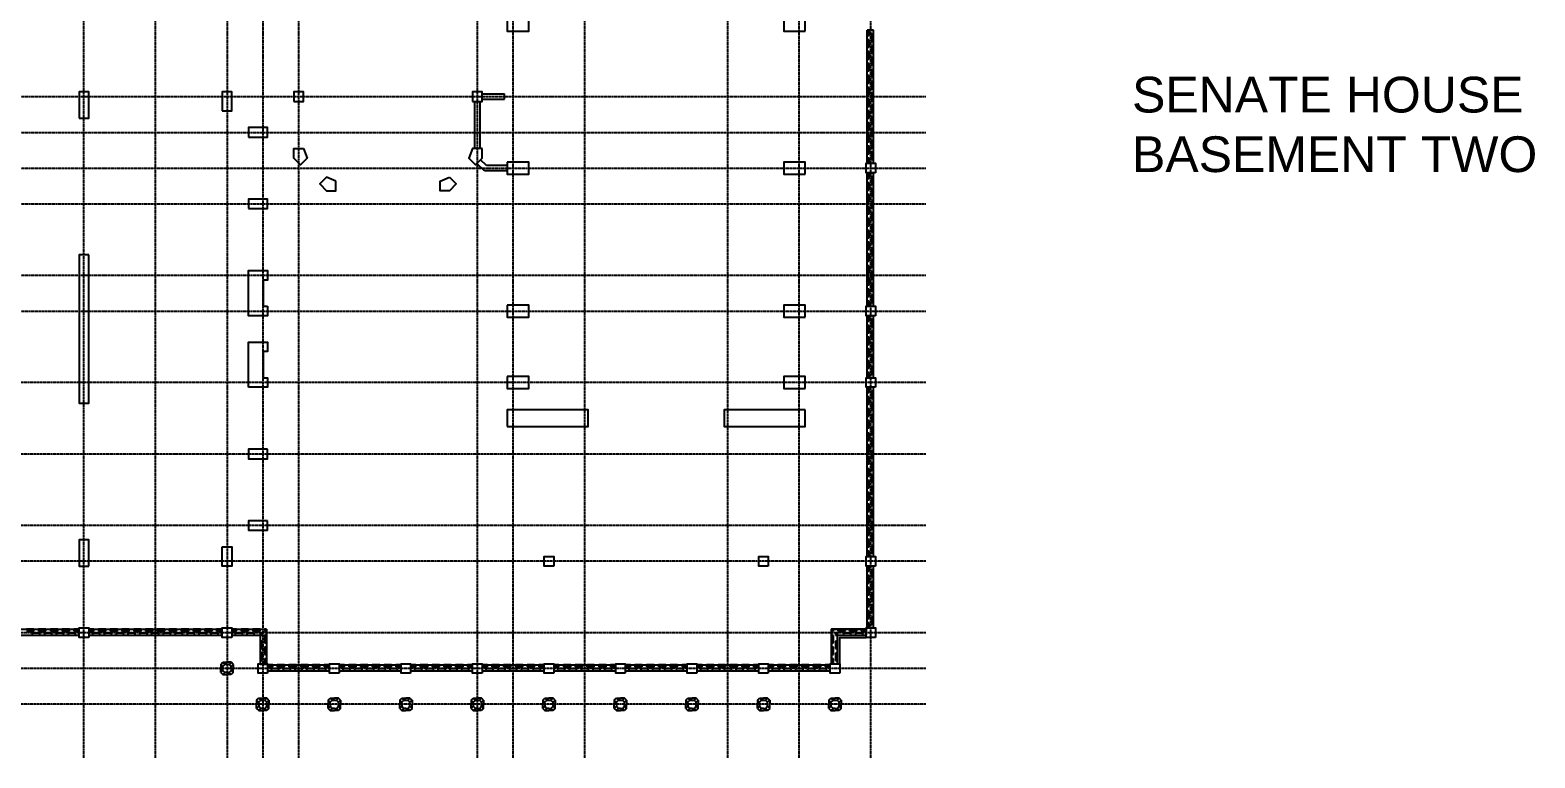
# Model space of a CAD drawing. Header units: millimetres. Extents: x -63457 to 85267, y -25390 to 67826.
# Drawn here: x 13208 to 76315, y -17978 to 12568 of the extents above; entities that cross this region are included whole.
import ezdxf

# ---------------------------------------------------------------- set-up
doc = ezdxf.new("R2010")
doc.units = ezdxf.units.MM
doc.linetypes.add('PCENTRE', pattern=[50.8, 31.75, -6.35, 6.35, -6.35])
for name, color, linetype in [('Boundaries_and_building_grids', 140, 'Continuous'), ('BRICK_WALLS_P4', 1, 'Continuous'), ('COLUMNS_P5', 5, 'Continuous'), ('TEXT', 2, 'Continuous'), ('WA_EXT', 7, 'Continuous')]:
    doc.layers.add(name, color=color, linetype=linetype)
doc.styles.add('Arial1', font='arial.ttf')

msp = doc.modelspace()

# ---------------------------------------------------------------- linework, layer by layer
at = {"layer": 'Boundaries_and_building_grids', "color": 140, "linetype": 'PCENTRE', "lineweight": -3}
for p, q in [((15467, -17978), (15467, 67826)), ((18467, -17978), (18467, 67826)), ((21467, 67826), (21467, -17978)), ((22967, 67826), (22967, -17978)), ((24467, 67826), (24467, -17978)), ((31967, -17978), (31967, 67826)), ((33467, -17978), (33467, 67826)), ((36467, -17978), (36467, 67826)), ((42467, -17978), (42467, 67826)), ((45467, -17978), (45467, 67826)), ((48467, -17978), (48467, 67826)), ((-63457, 9776), (50767, 9776)), ((-52891, 8276), (50767, 8276)), ((-52891, 6776), (50767, 6776)), ((-52891, 5276), (50767, 5276)), ((-52891, 2276), (50767, 2276)), ((-52891, 776), (50767, 776)), ((50767, -2224), (-52891, -2224)), ((50767, -5224), (-52891, -5224)), ((50767, -8224), (-52891, -8224)), ((50767, -9724), (-52891, -9724)), ((50767, -12724), (-52891, -12724)), ((50767, -14224), (-52891, -14224)), ((50767, -15724), (-52891, -15724))]:
    msp.add_line(p, q, dxfattribs=at)
at = {"layer": 'BRICK_WALLS_P4', "linetype": 'Continuous'}
for p, q in [((31857, 7593), (31857, 9576)), ((32077, 7593), (32077, 9576)), ((32167, 9886), (33107, 9886)), ((32167, 9666), (33107, 9666)), ((33107, 9666), (33107, 9886)), ((32261, 6666), (31948, 6973)), ((32351, 6886), (32103, 7129)), ((33217, 6666), (32261, 6666)), ((33217, 6886), (32351, 6886))]:
    msp.add_line(p, q, dxfattribs=at)
at = {"layer": 'COLUMNS_P5', "linetype": 'Continuous'}
for p, q in [((21209, -14052), (21295, -13966)), ((21209, -14052), (21209, -14224)), ((21295, -14138), (21209, -14052)), ((21209, -14397), (21209, -14224)), ((21295, -14310), (21209, -14397)), ((21209, -14397), (21295, -14483)), ((21295, -13966), (21467, -13966)), ((21381, -14052), (21295, -13966)), ((21295, -14138), (21381, -14052)), ((21295, -14224), (21295, -14138)), ((21295, -14310), (21295, -14224)), ((21381, -14397), (21295, -14310)), ((21381, -14397), (21295, -14483)), ((21295, -14483), (21467, -14483)), ((21467, -14052), (21381, -14052)), ((21467, -14397), (21381, -14397)), ((21639, -13966), (21467, -13966)), ((21553, -14052), (21467, -14052)), ((21467, -14397), (21553, -14397)), ((21639, -14483), (21467, -14483)), ((21553, -14052), (21639, -13966)), ((21553, -14052), (21639, -14138)), ((21639, -14310), (21553, -14397)), ((21553, -14397), (21639, -14483)), ((21726, -14052), (21639, -13966)), ((21639, -14138), (21726, -14052)), ((21639, -14224), (21639, -14138)), ((21639, -14224), (21639, -14310)), ((21639, -14310), (21726, -14397)), ((21726, -14397), (21639, -14483)), ((21726, -14052), (21726, -14224)), ((21726, -14397), (21726, -14224)), ((22709, -15552), (22795, -15466)), ((22795, -15638), (22709, -15552)), ((22709, -15552), (22709, -15724)), ((22709, -15897), (22709, -15724)), ((22881, -15552), (22795, -15466)), ((22795, -15466), (22967, -15466)), ((22881, -15552), (22795, -15638)), ((22795, -15724), (22795, -15638)), ((22795, -15724), (22795, -15810)), ((22881, -15552), (22967, -15552)), ((23139, -15466), (22967, -15466)), ((22967, -15552), (23053, -15552)), ((23053, -15552), (23139, -15466)), ((23139, -15638), (23053, -15552)), ((23226, -15552), (23139, -15466)), ((23139, -15638), (23226, -15552)), ((23139, -15724), (23139, -15638)), ((23139, -15810), (23139, -15724)), ((23226, -15552), (23226, -15724)), ((23226, -15897), (23226, -15724)), ((25709, -15552), (25795, -15466)), ((25795, -15638), (25709, -15552)), ((25709, -15552), (25709, -15724)), ((25709, -15897), (25709, -15724)), ((25881, -15552), (25795, -15466)), ((25795, -15466), (25967, -15466)), ((25881, -15552), (25795, -15638)), ((25795, -15724), (25795, -15638)), ((25795, -15724), (25795, -15810)), ((25881, -15552), (25967, -15552)), ((26139, -15466), (25967, -15466)), ((25967, -15552), (26053, -15552)), ((26053, -15552), (26139, -15466)), ((26139, -15638), (26053, -15552)), ((26226, -15552), (26139, -15466)), ((26139, -15638), (26226, -15552)), ((26139, -15724), (26139, -15638)), ((26139, -15810), (26139, -15724)), ((26226, -15552), (26226, -15724)), ((26226, -15897), (26226, -15724)), ((28709, -15552), (28795, -15466)), ((28709, -15552), (28709, -15724)), ((28795, -15638), (28709, -15552)), ((28709, -15897), (28709, -15724)), ((28881, -15552), (28795, -15466)), ((28795, -15466), (28967, -15466)), ((28881, -15552), (28795, -15638)), ((28795, -15724), (28795, -15638)), ((28795, -15724), (28795, -15810)), ((28881, -15552), (28967, -15552)), ((29139, -15466), (28967, -15466)), ((28967, -15552), (29053, -15552)), ((29053, -15552), (29139, -15466)), ((29139, -15638), (29053, -15552)), ((29226, -15552), (29139, -15466)), ((29139, -15638), (29226, -15552)), ((29139, -15724), (29139, -15638)), ((29139, -15810), (29139, -15724)), ((29226, -15552), (29226, -15724)), ((29226, -15897), (29226, -15724)), ((31709, -15552), (31795, -15466)), ((31795, -15638), (31709, -15552)), ((31709, -15552), (31709, -15724)), ((31709, -15897), (31709, -15724)), ((31795, -15466), (31967, -15466)), ((31881, -15552), (31795, -15466)), ((31881, -15552), (31795, -15638)), ((31795, -15724), (31795, -15638)), ((31795, -15724), (31795, -15810)), ((31881, -15552), (31967, -15552)), ((32139, -15466), (31967, -15466)), ((31967, -15552), (32053, -15552)), ((32053, -15552), (32139, -15466)), ((32139, -15638), (32053, -15552)), ((32226, -15552), (32139, -15466)), ((32139, -15638), (32226, -15552)), ((32139, -15724), (32139, -15638)), ((32139, -15810), (32139, -15724)), ((32226, -15552), (32226, -15724)), ((32226, -15897), (32226, -15724)), ((34709, -15552), (34795, -15466)), ((34709, -15552), (34709, -15724)), ((34795, -15638), (34709, -15552)), ((34709, -15897), (34709, -15724)), ((34881, -15552), (34795, -15466)), ((34795, -15466), (34967, -15466)), ((34881, -15552), (34795, -15638)), ((34795, -15724), (34795, -15638)), ((34795, -15724), (34795, -15810)), ((34881, -15552), (34967, -15552)), ((35139, -15466), (34967, -15466)), ((34967, -15552), (35053, -15552)), ((35053, -15552), (35139, -15466)), ((35139, -15638), (35053, -15552)), ((35226, -15552), (35139, -15466)), ((35139, -15638), (35226, -15552)), ((35139, -15724), (35139, -15638)), ((35139, -15810), (35139, -15724)), ((35226, -15552), (35226, -15724)), ((35226, -15897), (35226, -15724)), ((37709, -15552), (37795, -15466)), ((37709, -15552), (37709, -15724)), ((37795, -15638), (37709, -15552)), ((37709, -15897), (37709, -15724)), ((37881, -15552), (37795, -15466)), ((37795, -15466), (37967, -15466)), ((37881, -15552), (37795, -15638)), ((37795, -15724), (37795, -15638)), ((37795, -15724), (37795, -15810)), ((37881, -15552), (37967, -15552)), ((38139, -15466), (37967, -15466)), ((37967, -15552), (38053, -15552)), ((38053, -15552), (38139, -15466)), ((38139, -15638), (38053, -15552)), ((38226, -15552), (38139, -15466)), ((38139, -15638), (38226, -15552)), ((38139, -15724), (38139, -15638)), ((38139, -15810), (38139, -15724)), ((38226, -15552), (38226, -15724)), ((38226, -15897), (38226, -15724)), ((40709, -15552), (40795, -15466)), ((40795, -15638), (40709, -15552)), ((40709, -15552), (40709, -15724)), ((40709, -15897), (40709, -15724)), ((40881, -15552), (40795, -15466)), ((40795, -15466), (40967, -15466)), ((40881, -15552), (40795, -15638)), ((40795, -15724), (40795, -15638)), ((40795, -15724), (40795, -15810)), ((40881, -15552), (40967, -15552)), ((41139, -15466), (40967, -15466)), ((40967, -15552), (41053, -15552)), ((41053, -15552), (41139, -15466)), ((41139, -15638), (41053, -15552)), ((41226, -15552), (41139, -15466)), ((41139, -15638), (41226, -15552)), ((41139, -15724), (41139, -15638)), ((41139, -15810), (41139, -15724)), ((41226, -15552), (41226, -15724)), ((41226, -15897), (41226, -15724)), ((43709, -15552), (43795, -15466)), ((43795, -15638), (43709, -15552)), ((43709, -15552), (43709, -15724)), ((43709, -15897), (43709, -15724)), ((43881, -15552), (43795, -15466)), ((43795, -15466), (43967, -15466)), ((43881, -15552), (43795, -15638)), ((43795, -15724), (43795, -15638)), ((43795, -15724), (43795, -15810)), ((43881, -15552), (43967, -15552)), ((44139, -15466), (43967, -15466)), ((43967, -15552), (44053, -15552)), ((44053, -15552), (44139, -15466)), ((44139, -15638), (44053, -15552)), ((44226, -15552), (44139, -15466)), ((44139, -15638), (44226, -15552)), ((44139, -15724), (44139, -15638)), ((44139, -15810), (44139, -15724)), ((44226, -15552), (44226, -15724)), ((44226, -15897), (44226, -15724)), ((46709, -15552), (46795, -15466)), ((46795, -15638), (46709, -15552)), ((46709, -15552), (46709, -15724)), ((46709, -15897), (46709, -15724)), ((46881, -15552), (46795, -15466)), ((46795, -15466), (46967, -15466)), ((46881, -15552), (46795, -15638)), ((46795, -15724), (46795, -15638)), ((46795, -15724), (46795, -15810)), ((46881, -15552), (46967, -15552)), ((47139, -15466), (46967, -15466)), ((46967, -15552), (47053, -15552)), ((47053, -15552), (47139, -15466)), ((47139, -15638), (47053, -15552)), ((47226, -15552), (47139, -15466)), ((47139, -15638), (47226, -15552)), ((47139, -15724), (47139, -15638)), ((47139, -15810), (47139, -15724)), ((47226, -15552), (47226, -15724)), ((47226, -15897), (47226, -15724)), ((22795, -15810), (22709, -15897)), ((22709, -15897), (22795, -15983)), ((22795, -15810), (22881, -15897)), ((22881, -15897), (22795, -15983)), ((22795, -15983), (22967, -15983)), ((22967, -15897), (22881, -15897)), ((22967, -15897), (23053, -15897)), ((23139, -15983), (22967, -15983)), ((23053, -15897), (23139, -15810)), ((23053, -15897), (23139, -15983)), ((23139, -15810), (23226, -15897)), ((23226, -15897), (23139, -15983)), ((25795, -15810), (25709, -15897)), ((25709, -15897), (25795, -15983)), ((25795, -15810), (25881, -15897)), ((25881, -15897), (25795, -15983)), ((25795, -15983), (25967, -15983)), ((25967, -15897), (25881, -15897)), ((25967, -15897), (26053, -15897)), ((26139, -15983), (25967, -15983)), ((26053, -15897), (26139, -15810)), ((26053, -15897), (26139, -15983)), ((26139, -15810), (26226, -15897)), ((26226, -15897), (26139, -15983)), ((28795, -15810), (28709, -15897)), ((28709, -15897), (28795, -15983)), ((28795, -15810), (28881, -15897)), ((28881, -15897), (28795, -15983)), ((28795, -15983), (28967, -15983)), ((28967, -15897), (28881, -15897)), ((28967, -15897), (29053, -15897)), ((29139, -15983), (28967, -15983)), ((29053, -15897), (29139, -15810)), ((29053, -15897), (29139, -15983)), ((29139, -15810), (29226, -15897)), ((29226, -15897), (29139, -15983)), ((31795, -15810), (31709, -15897)), ((31709, -15897), (31795, -15983)), ((31795, -15810), (31881, -15897)), ((31881, -15897), (31795, -15983)), ((31795, -15983), (31967, -15983)), ((31967, -15897), (31881, -15897)), ((31967, -15897), (32053, -15897)), ((32139, -15983), (31967, -15983)), ((32053, -15897), (32139, -15810)), ((32053, -15897), (32139, -15983)), ((32139, -15810), (32226, -15897)), ((32226, -15897), (32139, -15983)), ((34795, -15810), (34709, -15897)), ((34709, -15897), (34795, -15983)), ((34795, -15810), (34881, -15897)), ((34881, -15897), (34795, -15983)), ((34795, -15983), (34967, -15983)), ((34967, -15897), (34881, -15897)), ((34967, -15897), (35053, -15897)), ((35139, -15983), (34967, -15983)), ((35053, -15897), (35139, -15810)), ((35053, -15897), (35139, -15983)), ((35139, -15810), (35226, -15897)), ((35226, -15897), (35139, -15983)), ((37795, -15810), (37709, -15897)), ((37709, -15897), (37795, -15983)), ((37795, -15810), (37881, -15897)), ((37881, -15897), (37795, -15983)), ((37795, -15983), (37967, -15983)), ((37967, -15897), (37881, -15897)), ((37967, -15897), (38053, -15897)), ((38139, -15983), (37967, -15983)), ((38053, -15897), (38139, -15810)), ((38053, -15897), (38139, -15983)), ((38139, -15810), (38226, -15897)), ((38226, -15897), (38139, -15983)), ((40795, -15810), (40709, -15897)), ((40709, -15897), (40795, -15983)), ((40795, -15810), (40881, -15897)), ((40881, -15897), (40795, -15983)), ((40795, -15983), (40967, -15983)), ((40967, -15897), (40881, -15897)), ((40967, -15897), (41053, -15897)), ((41139, -15983), (40967, -15983)), ((41053, -15897), (41139, -15810)), ((41053, -15897), (41139, -15983)), ((41139, -15810), (41226, -15897)), ((41226, -15897), (41139, -15983)), ((43795, -15810), (43709, -15897)), ((43709, -15897), (43795, -15983)), ((43795, -15810), (43881, -15897)), ((43881, -15897), (43795, -15983)), ((43795, -15983), (43967, -15983)), ((43967, -15897), (43881, -15897)), ((43967, -15897), (44053, -15897)), ((44139, -15983), (43967, -15983)), ((44053, -15897), (44139, -15810)), ((44053, -15897), (44139, -15983)), ((44139, -15810), (44226, -15897)), ((44226, -15897), (44139, -15983)), ((46795, -15810), (46709, -15897)), ((46709, -15897), (46795, -15983)), ((46795, -15810), (46881, -15897)), ((46881, -15897), (46795, -15983)), ((46795, -15983), (46967, -15983)), ((46967, -15897), (46881, -15897)), ((46967, -15897), (47053, -15897)), ((47139, -15983), (46967, -15983)), ((47053, -15897), (47139, -15810)), ((47053, -15897), (47139, -15983)), ((47139, -15810), (47226, -15897)), ((47226, -15897), (47139, -15983))]:
    msp.add_line(p, q, dxfattribs=at)
for points in [[(33217, 13026), (33217, 12526), (34117, 12526), (34117, 13026), (33217, 13026)], [(45717, 12526), (45717, 13026), (44817, 13026), (44817, 12526), (45717, 12526)], [(24267, 9576), (24667, 9576), (24667, 9976), (24267, 9976), (24267, 9576)], [(31767, 9576), (32167, 9576), (32167, 9976), (31767, 9976), (31767, 9576)], [(33217, 7026), (33217, 6526), (34117, 6526), (34117, 7026), (33217, 7026)], [(45717, 6526), (45717, 7026), (44817, 7026), (44817, 6526), (45717, 6526)], [(48667, 6576), (48267, 6576), (48267, 6976), (48667, 6976), (48667, 6576)], [(33217, 1026), (33217, 526), (34117, 526), (34117, 1026), (33217, 1026)], [(45717, 526), (45717, 1026), (44817, 1026), (44817, 526), (45717, 526)], [(48667, 576), (48267, 576), (48267, 976), (48667, 976), (48667, 576)], [(33217, -1974), (33217, -2474), (34117, -2474), (34117, -1974), (33217, -1974)], [(45717, -2474), (45717, -1974), (44817, -1974), (44817, -2474), (45717, -2474)], [(48667, -2424), (48267, -2424), (48267, -2024), (48667, -2024), (48667, -2424)], [(33217, -4074), (36617, -4074), (36617, -3374), (33217, -3374), (33217, -4074)], [(45717, -3374), (42317, -3374), (42317, -4074), (45717, -4074), (45717, -3374)], [(35167, -9924), (34767, -9924), (34767, -9524), (35167, -9524), (35167, -9924)], [(44167, -9924), (43767, -9924), (43767, -9524), (44167, -9524), (44167, -9924)], [(48667, -9924), (48267, -9924), (48267, -9524), (48667, -9524), (48667, -9924)], [(15667, -12924), (15267, -12924), (15267, -12524), (15667, -12524), (15667, -12924)], [(21667, -12924), (21267, -12924), (21267, -12524), (21667, -12524), (21667, -12924)], [(47167, -14024), (47167, -12924), (48267, -12924), (48267, -12574), (46817, -12574), (46817, -14024), (47167, -14024)], [(48667, -12924), (48267, -12924), (48267, -12524), (48667, -12524), (48667, -12924)], [(23167, -14424), (22767, -14424), (22767, -14024), (23167, -14024), (23167, -14424)], [(26167, -14424), (25767, -14424), (25767, -14024), (26167, -14024), (26167, -14424)], [(29167, -14424), (28767, -14424), (28767, -14024), (29167, -14024), (29167, -14424)], [(32167, -14424), (31767, -14424), (31767, -14024), (32167, -14024), (32167, -14424)], [(35167, -14424), (34767, -14424), (34767, -14024), (35167, -14024), (35167, -14424)], [(38167, -14424), (37767, -14424), (37767, -14024), (38167, -14024), (38167, -14424)], [(41167, -14424), (40767, -14424), (40767, -14024), (41167, -14024), (41167, -14424)], [(44167, -14424), (43767, -14424), (43767, -14024), (44167, -14024), (44167, -14424)], [(47167, -14424), (46767, -14424), (46767, -14024), (47167, -14024), (47167, -14424)]]:
    msp.add_lwpolyline(points, dxfattribs=at)
at = {"layer": 'COLUMNS_P5', "linetype": 'Continuous', "lineweight": -3}
for points in [[(15267, 8876), (15667, 8876), (15667, 9976), (15267, 9976)], [(21267, 9176), (21667, 9176), (21667, 9976), (21267, 9976)], [(22367, 8076), (23167, 8076), (23167, 8476), (22367, 8476)], [(24667, 7593), (24833, 7193), (24550, 6910), (24267, 7193), (24267, 7593)], [(32167, 7593), (31767, 7593), (31602, 7193), (31884, 6910), (32167, 7193)], [(26034, 6226), (25634, 6391), (25352, 6109), (25634, 5826), (26034, 5826)], [(30800, 6391), (31083, 6109), (30800, 5826), (30400, 5826), (30400, 6226)], [(22367, 5076), (23167, 5076), (23167, 5476), (22367, 5476)], [(15667, 3136), (15267, 3136), (15267, -3084), (15667, -3084)], [(23167, 976), (23167, 576), (22367, 576), (22367, 2476), (23167, 2476), (23167, 2076), (22987, 2076), (22987, 976)], [(22367, -2424), (22367, -524), (23167, -524), (23167, -924), (22987, -924), (22987, -2024), (23167, -2024), (23167, -2424)], [(23167, -5024), (22367, -5024), (22367, -5424), (23167, -5424)], [(23167, -8024), (22367, -8024), (22367, -8424), (23167, -8424)], [(15667, -9924), (15667, -8824), (15267, -8824), (15267, -9924)], [(21267, -9124), (21667, -9124), (21667, -9924), (21267, -9924)]]:
    msp.add_lwpolyline(points, close=True, dxfattribs=at)
at = {"layer": 'WA_EXT', "linetype": 'Continuous', "lineweight": -3}
for p, q in [((48317, 6976), (48317, 12560)), ((48317, 12560), (48317, 12340)), ((48572, 12560), (48317, 12560)), ((48317, 12340), (48402, 12340)), ((48402, 12156), (48317, 12156)), ((48317, 12156), (48317, 11846)), ((48402, 12340), (48402, 12560)), ((48402, 11846), (48402, 12156)), ((48572, 12403), (48487, 12403)), ((48487, 12403), (48487, 12093)), ((48487, 12093), (48572, 12093)), ((48572, 6976), (48572, 12560)), ((48572, 12093), (48572, 12403)), ((48317, 11846), (48402, 11846)), ((48402, 11662), (48317, 11662)), ((48317, 11662), (48317, 11352)), ((48402, 11352), (48402, 11662)), ((48572, 11909), (48487, 11909)), ((48487, 11909), (48487, 11599)), ((48487, 11599), (48572, 11599)), ((48572, 11415), (48487, 11415)), ((48487, 11415), (48487, 11105)), ((48572, 11599), (48572, 11909)), ((48572, 11105), (48572, 11415)), ((48317, 11352), (48402, 11352)), ((48402, 11168), (48317, 11168)), ((48317, 11168), (48317, 10858)), ((48317, 10858), (48402, 10858)), ((48402, 10858), (48402, 11168)), ((48487, 11105), (48572, 11105)), ((48572, 10903), (48487, 10903)), ((48487, 10903), (48487, 10593)), ((48572, 10593), (48572, 10903)), ((48402, 10656), (48317, 10656)), ((48317, 10656), (48317, 10346)), ((48317, 10346), (48402, 10346)), ((48402, 10162), (48317, 10162)), ((48317, 10162), (48317, 9852)), ((48402, 10346), (48402, 10656)), ((48402, 9852), (48402, 10162)), ((48487, 10593), (48572, 10593)), ((48572, 10409), (48487, 10409)), ((48487, 10409), (48487, 10099)), ((48487, 10099), (48572, 10099)), ((48572, 10099), (48572, 10409)), ((48317, 9852), (48402, 9852)), ((48402, 9668), (48317, 9668)), ((48317, 9668), (48317, 9358)), ((48402, 9358), (48402, 9668)), ((48572, 9915), (48487, 9915)), ((48487, 9915), (48487, 9605)), ((48487, 9605), (48572, 9605)), ((48572, 9605), (48572, 9915)), ((48317, 9358), (48402, 9358)), ((48402, 9174), (48317, 9174)), ((48317, 9174), (48317, 8864)), ((48317, 8864), (48402, 8864)), ((48402, 8864), (48402, 9174)), ((48572, 9421), (48487, 9421)), ((48487, 9421), (48487, 9111)), ((48487, 9111), (48572, 9111)), ((48572, 8927), (48487, 8927)), ((48487, 8927), (48487, 8617)), ((48572, 9111), (48572, 9421)), ((48572, 8617), (48572, 8927)), ((48402, 8678), (48317, 8678)), ((48317, 8678), (48317, 8368)), ((48317, 8368), (48402, 8368)), ((48402, 8368), (48402, 8678)), ((48487, 8617), (48572, 8617)), ((48572, 8431), (48487, 8431)), ((48487, 8431), (48487, 8121)), ((48572, 8121), (48572, 8431)), ((48402, 8184), (48317, 8184)), ((48317, 8184), (48317, 7874)), ((48317, 7874), (48402, 7874)), ((48402, 7690), (48317, 7690)), ((48317, 7690), (48317, 7380)), ((48402, 7874), (48402, 8184)), ((48402, 7380), (48402, 7690)), ((48487, 8121), (48572, 8121)), ((48572, 7937), (48487, 7937)), ((48487, 7937), (48487, 7627)), ((48487, 7627), (48572, 7627)), ((48572, 7627), (48572, 7937)), ((48317, 7380), (48402, 7380)), ((48402, 7196), (48317, 7196)), ((48317, 7196), (48317, 6976)), ((48317, 6976), (48402, 6976)), ((48317, 6976), (48572, 6976)), ((48402, 6976), (48402, 7196)), ((48572, 7443), (48487, 7443)), ((48487, 7443), (48487, 7133)), ((48487, 7133), (48572, 7133)), ((48572, 7133), (48572, 7443)), ((48317, 976), (48317, 6560)), ((48317, 6560), (48317, 6340)), ((48572, 6560), (48317, 6560)), ((48317, 6340), (48402, 6340)), ((48402, 6340), (48402, 6560)), ((48572, 6403), (48487, 6403)), ((48487, 6403), (48487, 6093)), ((48572, 976), (48572, 6560)), ((48572, 6093), (48572, 6403)), ((48402, 6156), (48317, 6156)), ((48317, 6156), (48317, 5846)), ((48317, 5846), (48402, 5846)), ((48402, 5846), (48402, 6156)), ((48487, 6093), (48572, 6093)), ((48572, 5909), (48487, 5909)), ((48487, 5909), (48487, 5599)), ((48572, 5599), (48572, 5909)), ((48402, 5662), (48317, 5662)), ((48317, 5662), (48317, 5352)), ((48317, 5352), (48402, 5352)), ((48402, 5168), (48317, 5168)), ((48317, 5168), (48317, 4858)), ((48402, 5352), (48402, 5662)), ((48402, 4858), (48402, 5168)), ((48487, 5599), (48572, 5599)), ((48572, 5415), (48487, 5415)), ((48487, 5415), (48487, 5105)), ((48487, 5105), (48572, 5105)), ((48572, 5105), (48572, 5415)), ((48317, 4858), (48402, 4858)), ((48402, 4656), (48317, 4656)), ((48317, 4656), (48317, 4346)), ((48402, 4346), (48402, 4656)), ((48572, 4903), (48487, 4903)), ((48487, 4903), (48487, 4593)), ((48487, 4593), (48572, 4593)), ((48572, 4593), (48572, 4903)), ((48317, 4346), (48402, 4346)), ((48402, 4162), (48317, 4162)), ((48317, 4162), (48317, 3852)), ((48317, 3852), (48402, 3852)), ((48402, 3852), (48402, 4162)), ((48572, 4409), (48487, 4409)), ((48487, 4409), (48487, 4099)), ((48487, 4099), (48572, 4099)), ((48572, 3915), (48487, 3915)), ((48487, 3915), (48487, 3605)), ((48572, 4099), (48572, 4409)), ((48572, 3605), (48572, 3915)), ((48402, 3668), (48317, 3668)), ((48317, 3668), (48317, 3358)), ((48317, 3358), (48402, 3358)), ((48402, 3174), (48317, 3174)), ((48317, 3174), (48317, 2864)), ((48402, 3358), (48402, 3668)), ((48402, 2864), (48402, 3174)), ((48487, 3605), (48572, 3605)), ((48572, 3421), (48487, 3421)), ((48487, 3421), (48487, 3111)), ((48572, 3111), (48572, 3421)), ((48317, 2864), (48402, 2864)), ((48402, 2678), (48317, 2678)), ((48317, 2678), (48317, 2368)), ((48402, 2368), (48402, 2678)), ((48487, 3111), (48572, 3111)), ((48572, 2927), (48487, 2927)), ((48487, 2927), (48487, 2617)), ((48487, 2617), (48572, 2617)), ((48572, 2617), (48572, 2927)), ((48317, 2368), (48402, 2368)), ((48402, 2184), (48317, 2184)), ((48317, 2184), (48317, 1874)), ((48402, 1874), (48402, 2184)), ((48572, 2431), (48487, 2431)), ((48487, 2431), (48487, 2121)), ((48487, 2121), (48572, 2121)), ((48572, 1937), (48487, 1937)), ((48487, 1937), (48487, 1627)), ((48572, 2121), (48572, 2431)), ((48572, 1627), (48572, 1937)), ((48317, 1874), (48402, 1874)), ((48402, 1690), (48317, 1690)), ((48317, 1690), (48317, 1380)), ((48317, 1380), (48402, 1380)), ((48402, 1380), (48402, 1690)), ((48487, 1627), (48572, 1627)), ((48572, 1443), (48487, 1443)), ((48487, 1443), (48487, 1133)), ((48572, 1133), (48572, 1443)), ((48402, 1196), (48317, 1196)), ((48317, 1196), (48317, 976)), ((48317, 976), (48402, 976)), ((48317, 976), (48572, 976)), ((48402, 976), (48402, 1196)), ((48487, 1133), (48572, 1133)), ((48402, 576), (48317, 576)), ((48317, 576), (48317, 356)), ((48317, -2024), (48317, 576)), ((48572, 576), (48317, 576)), ((48317, 356), (48402, 356)), ((48402, 172), (48317, 172)), ((48317, 172), (48317, -138)), ((48402, 356), (48402, 576)), ((48402, -138), (48402, 172)), ((48572, 419), (48487, 419)), ((48487, 419), (48487, 109)), ((48487, 109), (48572, 109)), ((48572, -2024), (48572, 576)), ((48572, 109), (48572, 419)), ((48317, -138), (48402, -138)), ((48402, -322), (48317, -322)), ((48317, -322), (48317, -632)), ((48402, -632), (48402, -322)), ((48572, -75), (48487, -75)), ((48487, -75), (48487, -385)), ((48487, -385), (48572, -385)), ((48572, -569), (48487, -569)), ((48487, -569), (48487, -879)), ((48572, -385), (48572, -75)), ((48572, -879), (48572, -569)), ((48317, -632), (48402, -632)), ((48402, -816), (48317, -816)), ((48317, -816), (48317, -1126)), ((48317, -1126), (48402, -1126)), ((48402, -1126), (48402, -816)), ((48487, -879), (48572, -879)), ((48572, -1063), (48487, -1063)), ((48487, -1063), (48487, -1373)), ((48572, -1373), (48572, -1063)), ((48402, -1310), (48317, -1310)), ((48317, -1310), (48317, -1620)), ((48317, -1620), (48402, -1620)), ((48402, -1804), (48317, -1804)), ((48317, -1804), (48317, -2024)), ((48402, -1620), (48402, -1310)), ((48402, -2024), (48402, -1804)), ((48487, -1373), (48572, -1373)), ((48572, -1557), (48487, -1557)), ((48487, -1557), (48487, -1867)), ((48487, -1867), (48572, -1867)), ((48572, -1867), (48572, -1557)), ((48317, -2024), (48402, -2024)), ((48317, -2024), (48572, -2024)), ((48317, -9524), (48317, -2424)), ((48402, -2424), (48317, -2424)), ((48317, -2424), (48317, -2644)), ((48572, -2424), (48317, -2424)), ((48402, -2644), (48402, -2424)), ((48572, -9524), (48572, -2424)), ((48317, -2644), (48402, -2644)), ((48402, -2828), (48317, -2828)), ((48317, -2828), (48317, -3138)), ((48317, -3138), (48402, -3138)), ((48402, -3138), (48402, -2828)), ((48572, -2581), (48487, -2581)), ((48487, -2581), (48487, -2891)), ((48487, -2891), (48572, -2891)), ((48572, -3075), (48487, -3075)), ((48487, -3075), (48487, -3385)), ((48572, -2891), (48572, -2581)), ((48572, -3385), (48572, -3075)), ((48402, -3322), (48317, -3322)), ((48317, -3322), (48317, -3632)), ((48317, -3632), (48402, -3632)), ((48402, -3632), (48402, -3322)), ((48487, -3385), (48572, -3385)), ((48572, -3569), (48487, -3569)), ((48487, -3569), (48487, -3879)), ((48572, -3879), (48572, -3569)), ((48402, -3816), (48317, -3816)), ((48317, -3816), (48317, -4126)), ((48317, -4126), (48402, -4126)), ((48402, -4344), (48317, -4344)), ((48317, -4344), (48317, -4654)), ((48402, -4126), (48402, -3816)), ((48402, -4654), (48402, -4344)), ((48487, -3879), (48572, -3879)), ((48572, -4097), (48487, -4097)), ((48487, -4097), (48487, -4407)), ((48487, -4407), (48572, -4407)), ((48572, -4407), (48572, -4097)), ((48317, -4654), (48402, -4654)), ((48402, -4838), (48317, -4838)), ((48317, -4838), (48317, -5148)), ((48402, -5148), (48402, -4838)), ((48572, -4591), (48487, -4591)), ((48487, -4591), (48487, -4901)), ((48487, -4901), (48572, -4901)), ((48572, -4901), (48572, -4591)), ((48317, -5148), (48402, -5148)), ((48402, -5332), (48317, -5332)), ((48317, -5332), (48317, -5642)), ((48317, -5642), (48402, -5642)), ((48402, -5642), (48402, -5332)), ((48572, -5085), (48487, -5085)), ((48487, -5085), (48487, -5395)), ((48487, -5395), (48572, -5395)), ((48572, -5597), (48487, -5597)), ((48487, -5597), (48487, -5907)), ((48572, -5395), (48572, -5085)), ((48572, -5907), (48572, -5597)), ((48402, -5844), (48317, -5844)), ((48317, -5844), (48317, -6154)), ((48317, -6154), (48402, -6154)), ((48402, -6154), (48402, -5844)), ((48487, -5907), (48572, -5907)), ((48572, -6091), (48487, -6091)), ((48487, -6091), (48487, -6401)), ((48572, -6401), (48572, -6091)), ((48402, -6338), (48317, -6338)), ((48317, -6338), (48317, -6648)), ((48317, -6648), (48402, -6648)), ((48402, -6832), (48317, -6832)), ((48317, -6832), (48317, -7142)), ((48402, -6648), (48402, -6338)), ((48402, -7142), (48402, -6832)), ((48487, -6401), (48572, -6401)), ((48572, -6585), (48487, -6585)), ((48487, -6585), (48487, -6895)), ((48487, -6895), (48572, -6895)), ((48572, -6895), (48572, -6585)), ((48317, -7142), (48402, -7142)), ((48402, -7326), (48317, -7326)), ((48317, -7326), (48317, -7636)), ((48402, -7636), (48402, -7326)), ((48572, -7079), (48487, -7079)), ((48487, -7079), (48487, -7389)), ((48487, -7389), (48572, -7389)), ((48572, -7389), (48572, -7079)), ((48317, -7636), (48402, -7636)), ((48402, -7822), (48317, -7822)), ((48317, -7822), (48317, -8132)), ((48317, -8132), (48402, -8132)), ((48402, -8132), (48402, -7822)), ((48572, -7573), (48487, -7573)), ((48487, -7573), (48487, -7883)), ((48487, -7883), (48572, -7883)), ((48572, -8069), (48487, -8069)), ((48487, -8069), (48487, -8379)), ((48572, -7883), (48572, -7573)), ((48572, -8379), (48572, -8069)), ((48402, -8316), (48317, -8316)), ((48317, -8316), (48317, -8626)), ((48317, -8626), (48402, -8626)), ((48402, -8810), (48317, -8810)), ((48317, -8810), (48317, -9120)), ((48402, -8626), (48402, -8316)), ((48402, -9120), (48402, -8810)), ((48487, -8379), (48572, -8379)), ((48572, -8563), (48487, -8563)), ((48487, -8563), (48487, -8873)), ((48572, -8873), (48572, -8563)), ((48317, -9120), (48402, -9120)), ((48402, -9304), (48317, -9304)), ((48317, -9304), (48317, -9524)), ((48402, -9524), (48402, -9304)), ((48487, -8873), (48572, -8873)), ((48572, -9057), (48487, -9057)), ((48487, -9057), (48487, -9367)), ((48487, -9367), (48572, -9367)), ((48572, -9367), (48572, -9057)), ((48317, -9524), (48402, -9524)), ((48317, -9524), (48572, -9524)), ((48402, -9924), (48317, -9924)), ((48317, -9924), (48317, -10144)), ((48317, -12524), (48317, -9924)), ((48572, -9924), (48317, -9924)), ((48402, -10144), (48402, -9924)), ((48572, -10081), (48487, -10081)), ((48487, -10081), (48487, -10391)), ((48572, -12524), (48572, -9924)), ((48572, -10391), (48572, -10081)), ((48317, -10144), (48402, -10144)), ((48402, -10328), (48317, -10328)), ((48317, -10328), (48317, -10638)), ((48317, -10638), (48402, -10638)), ((48402, -10638), (48402, -10328)), ((48487, -10391), (48572, -10391)), ((48572, -10575), (48487, -10575)), ((48487, -10575), (48487, -10885)), ((48572, -10885), (48572, -10575)), ((48402, -10822), (48317, -10822)), ((48317, -10822), (48317, -11132)), ((48317, -11132), (48402, -11132)), ((48402, -11316), (48317, -11316)), ((48317, -11316), (48317, -11626)), ((48402, -11132), (48402, -10822)), ((48402, -11626), (48402, -11316)), ((48487, -10885), (48572, -10885)), ((48572, -11069), (48487, -11069)), ((48487, -11069), (48487, -11379)), ((48572, -11379), (48572, -11069)), ((48317, -11626), (48402, -11626)), ((48402, -11810), (48317, -11810)), ((48317, -11810), (48317, -12120)), ((48402, -12120), (48402, -11810)), ((48487, -11379), (48572, -11379)), ((48572, -11563), (48487, -11563)), ((48487, -11563), (48487, -11873)), ((48487, -11873), (48572, -11873)), ((48572, -11873), (48572, -11563)), ((11167, -12574), (15267, -12574)), ((13363, -12574), (13053, -12574)), ((13363, -12659), (13363, -12574)), ((13565, -12574), (13565, -12659)), ((13875, -12574), (13565, -12574)), ((13875, -12659), (13875, -12574)), ((14059, -12574), (14059, -12659)), ((14369, -12574), (14059, -12574)), ((14369, -12659), (14369, -12574)), ((14553, -12574), (14553, -12659)), ((14863, -12574), (14553, -12574)), ((14863, -12659), (14863, -12574)), ((15047, -12574), (15047, -12659)), ((15267, -12574), (15047, -12574)), ((15267, -12659), (15267, -12574)), ((15267, -12829), (15267, -12574)), ((15667, -12574), (21252, -12574)), ((15667, -12574), (15667, -12659)), ((15887, -12574), (15667, -12574)), ((15667, -12574), (15667, -12829)), ((15887, -12659), (15887, -12574)), ((16071, -12574), (16071, -12659)), ((16381, -12574), (16071, -12574)), ((16381, -12659), (16381, -12574)), ((16565, -12574), (16565, -12659)), ((16875, -12574), (16565, -12574)), ((16875, -12659), (16875, -12574)), ((17059, -12574), (17059, -12659)), ((17369, -12574), (17059, -12574)), ((17369, -12659), (17369, -12574)), ((17556, -12574), (17556, -12659)), ((17866, -12574), (17556, -12574)), ((17866, -12659), (17866, -12574)), ((18050, -12574), (18050, -12659)), ((18360, -12574), (18050, -12574)), ((18360, -12659), (18360, -12574)), ((18544, -12574), (18544, -12659)), ((18854, -12574), (18544, -12574)), ((18854, -12659), (18854, -12574)), ((19038, -12574), (19038, -12659)), ((19348, -12574), (19038, -12574)), ((19348, -12659), (19348, -12574)), ((19550, -12574), (19550, -12659)), ((19860, -12574), (19550, -12574)), ((19860, -12659), (19860, -12574)), ((20044, -12574), (20044, -12659)), ((20354, -12574), (20044, -12574)), ((20354, -12659), (20354, -12574)), ((20538, -12574), (20538, -12659)), ((20848, -12574), (20538, -12574)), ((20848, -12659), (20848, -12574)), ((21032, -12574), (21032, -12659)), ((21252, -12574), (21032, -12574)), ((21252, -12829), (21252, -12574)), ((21667, -12574), (21667, -12659)), ((21869, -12574), (21667, -12574)), ((21667, -12574), (23117, -12574)), ((21667, -12574), (21667, -12829)), ((21869, -12659), (21869, -12574)), ((22053, -12574), (22053, -12659)), ((22363, -12574), (22053, -12574)), ((22363, -12659), (22363, -12574)), ((22547, -12574), (22547, -12659)), ((22857, -12574), (22547, -12574)), ((22857, -12659), (22857, -12574)), ((23117, -12574), (23032, -12574)), ((23032, -12574), (23032, -12659)), ((23117, -12574), (23117, -14040)), ((23117, -12659), (23117, -12574)), ((46817, -12574), (48283, -12574)), ((46817, -14024), (46817, -12574)), ((46817, -12574), (46817, -12659)), ((46902, -12574), (46817, -12574)), ((46902, -12659), (46902, -12574)), ((47075, -12574), (47075, -12659)), ((47385, -12574), (47075, -12574)), ((47385, -12659), (47385, -12574)), ((47569, -12574), (47569, -12659)), ((47879, -12574), (47569, -12574)), ((47879, -12659), (47879, -12574)), ((48063, -12574), (48063, -12659)), ((48283, -12574), (48063, -12574)), ((48283, -12659), (48283, -12574)), ((48283, -12829), (48283, -12574)), ((48317, -12120), (48402, -12120)), ((48402, -12304), (48317, -12304)), ((48317, -12304), (48317, -12524)), ((48317, -12524), (48402, -12524)), ((48317, -12524), (48572, -12524)), ((48402, -12524), (48402, -12304)), ((48572, -12057), (48487, -12057)), ((48487, -12057), (48487, -12367)), ((48487, -12367), (48572, -12367)), ((48572, -12367), (48572, -12057)), ((11167, -12829), (15267, -12829)), ((13053, -12659), (13363, -12659)), ((13300, -12744), (13300, -12829)), ((13610, -12744), (13300, -12744)), ((13300, -12829), (13610, -12829)), ((13565, -12659), (13875, -12659)), ((13610, -12829), (13610, -12744)), ((13812, -12744), (13812, -12829)), ((14122, -12744), (13812, -12744)), ((13812, -12829), (14122, -12829)), ((14059, -12659), (14369, -12659)), ((14122, -12829), (14122, -12744)), ((14306, -12744), (14306, -12829)), ((14616, -12744), (14306, -12744)), ((14306, -12829), (14616, -12829)), ((14553, -12659), (14863, -12659)), ((14616, -12829), (14616, -12744)), ((14800, -12744), (14800, -12829)), ((15110, -12744), (14800, -12744)), ((14800, -12829), (15110, -12829)), ((15047, -12659), (15267, -12659)), ((15110, -12829), (15110, -12744)), ((15667, -12659), (15887, -12659)), ((15667, -12829), (21252, -12829)), ((15824, -12744), (15824, -12829)), ((16134, -12744), (15824, -12744)), ((15824, -12829), (16134, -12829)), ((16071, -12659), (16381, -12659)), ((16134, -12829), (16134, -12744)), ((16318, -12744), (16318, -12829)), ((16628, -12744), (16318, -12744)), ((16318, -12829), (16628, -12829)), ((16565, -12659), (16875, -12659)), ((16628, -12829), (16628, -12744)), ((16812, -12744), (16812, -12829)), ((17122, -12744), (16812, -12744)), ((16812, -12829), (17122, -12829)), ((17059, -12659), (17369, -12659)), ((17122, -12829), (17122, -12744)), ((17309, -12744), (17309, -12829)), ((17619, -12744), (17309, -12744)), ((17309, -12829), (17619, -12829)), ((17556, -12659), (17866, -12659)), ((17619, -12829), (17619, -12744)), ((17803, -12744), (17803, -12829)), ((18113, -12744), (17803, -12744)), ((17803, -12829), (18113, -12829)), ((18050, -12659), (18360, -12659)), ((18113, -12829), (18113, -12744)), ((18297, -12744), (18297, -12829)), ((18607, -12744), (18297, -12744)), ((18297, -12829), (18607, -12829)), ((18544, -12659), (18854, -12659)), ((18607, -12829), (18607, -12744)), ((18791, -12744), (18791, -12829)), ((19101, -12744), (18791, -12744)), ((18791, -12829), (19101, -12829)), ((19038, -12659), (19348, -12659)), ((19101, -12829), (19101, -12744)), ((19285, -12744), (19285, -12829)), ((19595, -12744), (19285, -12744)), ((19285, -12829), (19595, -12829)), ((19550, -12659), (19860, -12659)), ((19595, -12829), (19595, -12744)), ((19797, -12744), (19797, -12829)), ((20107, -12744), (19797, -12744)), ((19797, -12829), (20107, -12829)), ((20044, -12659), (20354, -12659)), ((20107, -12829), (20107, -12744)), ((20291, -12744), (20291, -12829)), ((20601, -12744), (20291, -12744)), ((20291, -12829), (20601, -12829)), ((20538, -12659), (20848, -12659)), ((20601, -12829), (20601, -12744)), ((20785, -12744), (20785, -12829)), ((21095, -12744), (20785, -12744)), ((20785, -12829), (21095, -12829)), ((21032, -12659), (21252, -12659)), ((21095, -12829), (21095, -12744)), ((21667, -12659), (21869, -12659)), ((21667, -12829), (22862, -12829)), ((21806, -12744), (21806, -12829)), ((22116, -12744), (21806, -12744)), ((21806, -12829), (22116, -12829)), ((22053, -12659), (22363, -12659)), ((22116, -12829), (22116, -12744)), ((22300, -12744), (22300, -12829)), ((22610, -12744), (22300, -12744)), ((22300, -12829), (22610, -12829)), ((22547, -12659), (22857, -12659)), ((22610, -12829), (22610, -12744)), ((22947, -12744), (22862, -12744)), ((22862, -12744), (22862, -12829)), ((22862, -12829), (22862, -14040)), ((22862, -12829), (22947, -12829)), ((22947, -13079), (22862, -13079)), ((22862, -13079), (22862, -13389)), ((22947, -12829), (22947, -12744)), ((22947, -13389), (22947, -13079)), ((23032, -12659), (23117, -12659)), ((23117, -12832), (23032, -12832)), ((23032, -12832), (23032, -13142)), ((23032, -13142), (23117, -13142)), ((23117, -13142), (23117, -12832)), ((46817, -12659), (46902, -12659)), ((46902, -12834), (46817, -12834)), ((46817, -12834), (46817, -13144)), ((46817, -13144), (46902, -13144)), ((46902, -13144), (46902, -12834)), ((46987, -12744), (46987, -12829)), ((47072, -12744), (46987, -12744)), ((46987, -12829), (47072, -12829)), ((47072, -13081), (46987, -13081)), ((46987, -13081), (46987, -13391)), ((47072, -12829), (47072, -12744)), ((47072, -12829), (48283, -12829)), ((47072, -14024), (47072, -12829)), ((47072, -13391), (47072, -13081)), ((47075, -12659), (47385, -12659)), ((47322, -12744), (47322, -12829)), ((47632, -12744), (47322, -12744)), ((47322, -12829), (47632, -12829)), ((47569, -12659), (47879, -12659)), ((47632, -12829), (47632, -12744)), ((47816, -12744), (47816, -12829)), ((48126, -12744), (47816, -12744)), ((47816, -12829), (48126, -12829)), ((48063, -12659), (48283, -12659)), ((48126, -12829), (48126, -12744)), ((22862, -13389), (22947, -13389)), ((22947, -13573), (22862, -13573)), ((22862, -13573), (22862, -13883)), ((22862, -13883), (22947, -13883)), ((22947, -13883), (22947, -13573)), ((23117, -13326), (23032, -13326)), ((23032, -13326), (23032, -13636)), ((23032, -13636), (23117, -13636)), ((23117, -13820), (23032, -13820)), ((23032, -13820), (23032, -14040)), ((23117, -13636), (23117, -13326)), ((23117, -14040), (23117, -13820)), ((46902, -13328), (46817, -13328)), ((46817, -13328), (46817, -13638)), ((46817, -13638), (46902, -13638)), ((46902, -13822), (46817, -13822)), ((46817, -13822), (46817, -14024)), ((46902, -13638), (46902, -13328)), ((46902, -14024), (46902, -13822)), ((46987, -13391), (47072, -13391)), ((47072, -13575), (46987, -13575)), ((46987, -13575), (46987, -13885)), ((47072, -13885), (47072, -13575)), ((22862, -14040), (23117, -14040)), ((23032, -14040), (23117, -14040)), ((23167, -14074), (23167, -14159)), ((23387, -14074), (23167, -14074)), ((23167, -14074), (25767, -14074)), ((23167, -14074), (23167, -14329)), ((23167, -14159), (23387, -14159)), ((23167, -14329), (25767, -14329)), ((23324, -14244), (23324, -14329)), ((23634, -14244), (23324, -14244)), ((23324, -14329), (23634, -14329)), ((23387, -14159), (23387, -14074)), ((23571, -14074), (23571, -14159)), ((23881, -14074), (23571, -14074)), ((23571, -14159), (23881, -14159)), ((23634, -14329), (23634, -14244)), ((23818, -14244), (23818, -14329)), ((24128, -14244), (23818, -14244)), ((23818, -14329), (24128, -14329)), ((23881, -14159), (23881, -14074)), ((24065, -14074), (24065, -14159)), ((24375, -14074), (24065, -14074)), ((24065, -14159), (24375, -14159)), ((24128, -14329), (24128, -14244)), ((24312, -14244), (24312, -14329)), ((24622, -14244), (24312, -14244)), ((24312, -14329), (24622, -14329)), ((24375, -14159), (24375, -14074)), ((24559, -14074), (24559, -14159)), ((24869, -14074), (24559, -14074)), ((24559, -14159), (24869, -14159)), ((24622, -14329), (24622, -14244)), ((24806, -14244), (24806, -14329)), ((25116, -14244), (24806, -14244)), ((24806, -14329), (25116, -14329)), ((24869, -14159), (24869, -14074)), ((25053, -14074), (25053, -14159)), ((25363, -14074), (25053, -14074)), ((25053, -14159), (25363, -14159)), ((25116, -14329), (25116, -14244)), ((25300, -14244), (25300, -14329)), ((25610, -14244), (25300, -14244)), ((25300, -14329), (25610, -14329)), ((25363, -14159), (25363, -14074)), ((25547, -14074), (25547, -14159)), ((25767, -14074), (25547, -14074)), ((25547, -14159), (25767, -14159)), ((25610, -14329), (25610, -14244)), ((25767, -14159), (25767, -14074)), ((25767, -14329), (25767, -14074)), ((26167, -14074), (26167, -14159)), ((26387, -14074), (26167, -14074)), ((26167, -14074), (28767, -14074)), ((26167, -14074), (26167, -14329)), ((26167, -14159), (26387, -14159)), ((26167, -14329), (28767, -14329)), ((26324, -14244), (26324, -14329)), ((26634, -14244), (26324, -14244)), ((26324, -14329), (26634, -14329)), ((26387, -14159), (26387, -14074)), ((26571, -14074), (26571, -14159)), ((26881, -14074), (26571, -14074)), ((26571, -14159), (26881, -14159)), ((26634, -14329), (26634, -14244)), ((26818, -14244), (26818, -14329)), ((27128, -14244), (26818, -14244)), ((26818, -14329), (27128, -14329)), ((26881, -14159), (26881, -14074)), ((27065, -14074), (27065, -14159)), ((27375, -14074), (27065, -14074)), ((27065, -14159), (27375, -14159)), ((27128, -14329), (27128, -14244)), ((27312, -14244), (27312, -14329)), ((27622, -14244), (27312, -14244)), ((27312, -14329), (27622, -14329)), ((27375, -14159), (27375, -14074)), ((27559, -14074), (27559, -14159)), ((27869, -14074), (27559, -14074)), ((27559, -14159), (27869, -14159)), ((27622, -14329), (27622, -14244)), ((27806, -14244), (27806, -14329)), ((28116, -14244), (27806, -14244)), ((27806, -14329), (28116, -14329)), ((27869, -14159), (27869, -14074)), ((28053, -14074), (28053, -14159)), ((28363, -14074), (28053, -14074)), ((28053, -14159), (28363, -14159)), ((28116, -14329), (28116, -14244)), ((28300, -14244), (28300, -14329)), ((28610, -14244), (28300, -14244)), ((28300, -14329), (28610, -14329)), ((28363, -14159), (28363, -14074)), ((28547, -14074), (28547, -14159)), ((28767, -14074), (28547, -14074)), ((28547, -14159), (28767, -14159)), ((28610, -14329), (28610, -14244)), ((28767, -14159), (28767, -14074)), ((28767, -14329), (28767, -14074)), ((29167, -14074), (29167, -14159)), ((29387, -14074), (29167, -14074)), ((29167, -14074), (31767, -14074)), ((29167, -14074), (29167, -14329)), ((29167, -14159), (29387, -14159)), ((29167, -14329), (31767, -14329)), ((29324, -14244), (29324, -14329)), ((29634, -14244), (29324, -14244)), ((29324, -14329), (29634, -14329)), ((29387, -14159), (29387, -14074)), ((29571, -14074), (29571, -14159)), ((29881, -14074), (29571, -14074)), ((29571, -14159), (29881, -14159)), ((29634, -14329), (29634, -14244)), ((29818, -14244), (29818, -14329)), ((30128, -14244), (29818, -14244)), ((29818, -14329), (30128, -14329)), ((29881, -14159), (29881, -14074)), ((30065, -14074), (30065, -14159)), ((30375, -14074), (30065, -14074)), ((30065, -14159), (30375, -14159)), ((30128, -14329), (30128, -14244)), ((30312, -14244), (30312, -14329)), ((30622, -14244), (30312, -14244)), ((30312, -14329), (30622, -14329)), ((30375, -14159), (30375, -14074)), ((30559, -14074), (30559, -14159)), ((30869, -14074), (30559, -14074)), ((30559, -14159), (30869, -14159)), ((30622, -14329), (30622, -14244)), ((30806, -14244), (30806, -14329)), ((31116, -14244), (30806, -14244)), ((30806, -14329), (31116, -14329)), ((30869, -14159), (30869, -14074)), ((31053, -14074), (31053, -14159)), ((31363, -14074), (31053, -14074)), ((31053, -14159), (31363, -14159)), ((31116, -14329), (31116, -14244)), ((31300, -14244), (31300, -14329)), ((31610, -14244), (31300, -14244)), ((31300, -14329), (31610, -14329)), ((31363, -14159), (31363, -14074)), ((31547, -14074), (31547, -14159)), ((31767, -14074), (31547, -14074)), ((31547, -14159), (31767, -14159)), ((31610, -14329), (31610, -14244)), ((31767, -14159), (31767, -14074)), ((31767, -14329), (31767, -14074)), ((32167, -14074), (32167, -14159)), ((32387, -14074), (32167, -14074)), ((32167, -14074), (34767, -14074)), ((32167, -14074), (32167, -14329)), ((32167, -14159), (32387, -14159)), ((32167, -14329), (34767, -14329)), ((32324, -14244), (32324, -14329)), ((32634, -14244), (32324, -14244)), ((32324, -14329), (32634, -14329)), ((32387, -14159), (32387, -14074)), ((32571, -14074), (32571, -14159)), ((32881, -14074), (32571, -14074)), ((32571, -14159), (32881, -14159)), ((32634, -14329), (32634, -14244)), ((32818, -14244), (32818, -14329)), ((33128, -14244), (32818, -14244)), ((32818, -14329), (33128, -14329)), ((32881, -14159), (32881, -14074)), ((33065, -14074), (33065, -14159)), ((33375, -14074), (33065, -14074)), ((33065, -14159), (33375, -14159)), ((33128, -14329), (33128, -14244)), ((33312, -14244), (33312, -14329)), ((33622, -14244), (33312, -14244)), ((33312, -14329), (33622, -14329)), ((33375, -14159), (33375, -14074)), ((33559, -14074), (33559, -14159)), ((33869, -14074), (33559, -14074)), ((33559, -14159), (33869, -14159)), ((33622, -14329), (33622, -14244)), ((33806, -14244), (33806, -14329)), ((34116, -14244), (33806, -14244)), ((33806, -14329), (34116, -14329)), ((33869, -14159), (33869, -14074)), ((34053, -14074), (34053, -14159)), ((34363, -14074), (34053, -14074)), ((34053, -14159), (34363, -14159)), ((34116, -14329), (34116, -14244)), ((34300, -14244), (34300, -14329)), ((34610, -14244), (34300, -14244)), ((34300, -14329), (34610, -14329)), ((34363, -14159), (34363, -14074)), ((34547, -14074), (34547, -14159)), ((34767, -14074), (34547, -14074)), ((34547, -14159), (34767, -14159)), ((34610, -14329), (34610, -14244)), ((34767, -14159), (34767, -14074)), ((34767, -14329), (34767, -14074)), ((35167, -14074), (35167, -14159)), ((35387, -14074), (35167, -14074)), ((35167, -14074), (37767, -14074)), ((35167, -14074), (35167, -14329)), ((35167, -14159), (35387, -14159)), ((35167, -14329), (37767, -14329)), ((35324, -14244), (35324, -14329)), ((35634, -14244), (35324, -14244)), ((35324, -14329), (35634, -14329)), ((35387, -14159), (35387, -14074)), ((35571, -14074), (35571, -14159)), ((35881, -14074), (35571, -14074)), ((35571, -14159), (35881, -14159)), ((35634, -14329), (35634, -14244)), ((35818, -14244), (35818, -14329)), ((36128, -14244), (35818, -14244)), ((35818, -14329), (36128, -14329)), ((35881, -14159), (35881, -14074)), ((36065, -14074), (36065, -14159)), ((36375, -14074), (36065, -14074)), ((36065, -14159), (36375, -14159)), ((36128, -14329), (36128, -14244)), ((36312, -14244), (36312, -14329)), ((36622, -14244), (36312, -14244)), ((36312, -14329), (36622, -14329)), ((36375, -14159), (36375, -14074)), ((36559, -14074), (36559, -14159)), ((36869, -14074), (36559, -14074)), ((36559, -14159), (36869, -14159)), ((36622, -14329), (36622, -14244)), ((36806, -14244), (36806, -14329)), ((37116, -14244), (36806, -14244)), ((36806, -14329), (37116, -14329)), ((36869, -14159), (36869, -14074)), ((37053, -14074), (37053, -14159)), ((37363, -14074), (37053, -14074)), ((37053, -14159), (37363, -14159)), ((37116, -14329), (37116, -14244)), ((37300, -14244), (37300, -14329)), ((37610, -14244), (37300, -14244)), ((37300, -14329), (37610, -14329)), ((37363, -14159), (37363, -14074)), ((37547, -14074), (37547, -14159)), ((37767, -14074), (37547, -14074)), ((37547, -14159), (37767, -14159)), ((37610, -14329), (37610, -14244)), ((37767, -14159), (37767, -14074)), ((37767, -14329), (37767, -14074)), ((38167, -14074), (38167, -14159)), ((38387, -14074), (38167, -14074)), ((38167, -14074), (40767, -14074)), ((38167, -14074), (38167, -14329)), ((38167, -14159), (38387, -14159)), ((38167, -14329), (40767, -14329)), ((38324, -14244), (38324, -14329)), ((38634, -14244), (38324, -14244)), ((38324, -14329), (38634, -14329)), ((38387, -14159), (38387, -14074)), ((38571, -14074), (38571, -14159)), ((38881, -14074), (38571, -14074)), ((38571, -14159), (38881, -14159)), ((38634, -14329), (38634, -14244)), ((38818, -14244), (38818, -14329)), ((39128, -14244), (38818, -14244)), ((38818, -14329), (39128, -14329)), ((38881, -14159), (38881, -14074)), ((39065, -14074), (39065, -14159)), ((39375, -14074), (39065, -14074)), ((39065, -14159), (39375, -14159)), ((39128, -14329), (39128, -14244)), ((39312, -14244), (39312, -14329)), ((39622, -14244), (39312, -14244)), ((39312, -14329), (39622, -14329)), ((39375, -14159), (39375, -14074)), ((39559, -14074), (39559, -14159)), ((39869, -14074), (39559, -14074)), ((39559, -14159), (39869, -14159)), ((39622, -14329), (39622, -14244)), ((39806, -14244), (39806, -14329)), ((40116, -14244), (39806, -14244)), ((39806, -14329), (40116, -14329)), ((39869, -14159), (39869, -14074)), ((40053, -14074), (40053, -14159)), ((40363, -14074), (40053, -14074)), ((40053, -14159), (40363, -14159)), ((40116, -14329), (40116, -14244)), ((40300, -14244), (40300, -14329)), ((40610, -14244), (40300, -14244)), ((40300, -14329), (40610, -14329)), ((40363, -14159), (40363, -14074)), ((40547, -14074), (40547, -14159)), ((40767, -14074), (40547, -14074)), ((40547, -14159), (40767, -14159)), ((40610, -14329), (40610, -14244)), ((40767, -14159), (40767, -14074)), ((40767, -14329), (40767, -14074)), ((41167, -14074), (41167, -14159)), ((41387, -14074), (41167, -14074)), ((41167, -14074), (43767, -14074)), ((41167, -14074), (41167, -14329)), ((41167, -14159), (41387, -14159)), ((41167, -14329), (43767, -14329)), ((41324, -14244), (41324, -14329)), ((41634, -14244), (41324, -14244)), ((41324, -14329), (41634, -14329)), ((41387, -14159), (41387, -14074)), ((41571, -14074), (41571, -14159)), ((41881, -14074), (41571, -14074)), ((41571, -14159), (41881, -14159)), ((41634, -14329), (41634, -14244)), ((41818, -14244), (41818, -14329)), ((42128, -14244), (41818, -14244)), ((41818, -14329), (42128, -14329)), ((41881, -14159), (41881, -14074)), ((42065, -14074), (42065, -14159)), ((42375, -14074), (42065, -14074)), ((42065, -14159), (42375, -14159)), ((42128, -14329), (42128, -14244)), ((42312, -14244), (42312, -14329)), ((42622, -14244), (42312, -14244)), ((42312, -14329), (42622, -14329)), ((42375, -14159), (42375, -14074)), ((42559, -14074), (42559, -14159)), ((42869, -14074), (42559, -14074)), ((42559, -14159), (42869, -14159)), ((42622, -14329), (42622, -14244)), ((42806, -14244), (42806, -14329)), ((43116, -14244), (42806, -14244)), ((42806, -14329), (43116, -14329)), ((42869, -14159), (42869, -14074)), ((43053, -14074), (43053, -14159)), ((43363, -14074), (43053, -14074)), ((43053, -14159), (43363, -14159)), ((43116, -14329), (43116, -14244)), ((43300, -14244), (43300, -14329)), ((43610, -14244), (43300, -14244)), ((43300, -14329), (43610, -14329)), ((43363, -14159), (43363, -14074)), ((43547, -14074), (43547, -14159)), ((43767, -14074), (43547, -14074)), ((43547, -14159), (43767, -14159)), ((43610, -14329), (43610, -14244)), ((43767, -14159), (43767, -14074)), ((43767, -14329), (43767, -14074)), ((44167, -14074), (44167, -14159)), ((44387, -14074), (44167, -14074)), ((44167, -14074), (46767, -14074)), ((44167, -14074), (44167, -14329)), ((44167, -14159), (44387, -14159)), ((44167, -14329), (46767, -14329)), ((44324, -14244), (44324, -14329)), ((44634, -14244), (44324, -14244)), ((44324, -14329), (44634, -14329)), ((44387, -14159), (44387, -14074)), ((44571, -14074), (44571, -14159)), ((44881, -14074), (44571, -14074)), ((44571, -14159), (44881, -14159)), ((44634, -14329), (44634, -14244)), ((44818, -14244), (44818, -14329)), ((45128, -14244), (44818, -14244)), ((44818, -14329), (45128, -14329)), ((44881, -14159), (44881, -14074)), ((45065, -14074), (45065, -14159)), ((45375, -14074), (45065, -14074)), ((45065, -14159), (45375, -14159)), ((45128, -14329), (45128, -14244)), ((45312, -14244), (45312, -14329)), ((45622, -14244), (45312, -14244)), ((45312, -14329), (45622, -14329)), ((45375, -14159), (45375, -14074)), ((45559, -14074), (45559, -14159)), ((45869, -14074), (45559, -14074)), ((45559, -14159), (45869, -14159)), ((45622, -14329), (45622, -14244)), ((45806, -14244), (45806, -14329)), ((46116, -14244), (45806, -14244)), ((45806, -14329), (46116, -14329)), ((45869, -14159), (45869, -14074)), ((46053, -14074), (46053, -14159)), ((46363, -14074), (46053, -14074)), ((46053, -14159), (46363, -14159)), ((46116, -14329), (46116, -14244)), ((46300, -14244), (46300, -14329)), ((46610, -14244), (46300, -14244)), ((46300, -14329), (46610, -14329)), ((46363, -14159), (46363, -14074)), ((46547, -14074), (46547, -14159)), ((46767, -14074), (46547, -14074)), ((46547, -14159), (46767, -14159)), ((46610, -14329), (46610, -14244)), ((46767, -14159), (46767, -14074)), ((46767, -14329), (46767, -14074)), ((46817, -14024), (46902, -14024)), ((46817, -14024), (47072, -14024)), ((46987, -13885), (47072, -13885))]:
    msp.add_line(p, q, dxfattribs=at)

# ---------------------------------------------------------------- texts
at = {"layer": 'TEXT', "linetype": 'Continuous', "lineweight": -3, "insert": (59420, 10609), "char_height": 1500, "attachment_point": 1, "style": 'Arial1'}
msp.add_mtext('SENATE HOUSE\\PBASEMENT TWO', dxfattribs=at)

doc.saveas('drawing.dxf')
